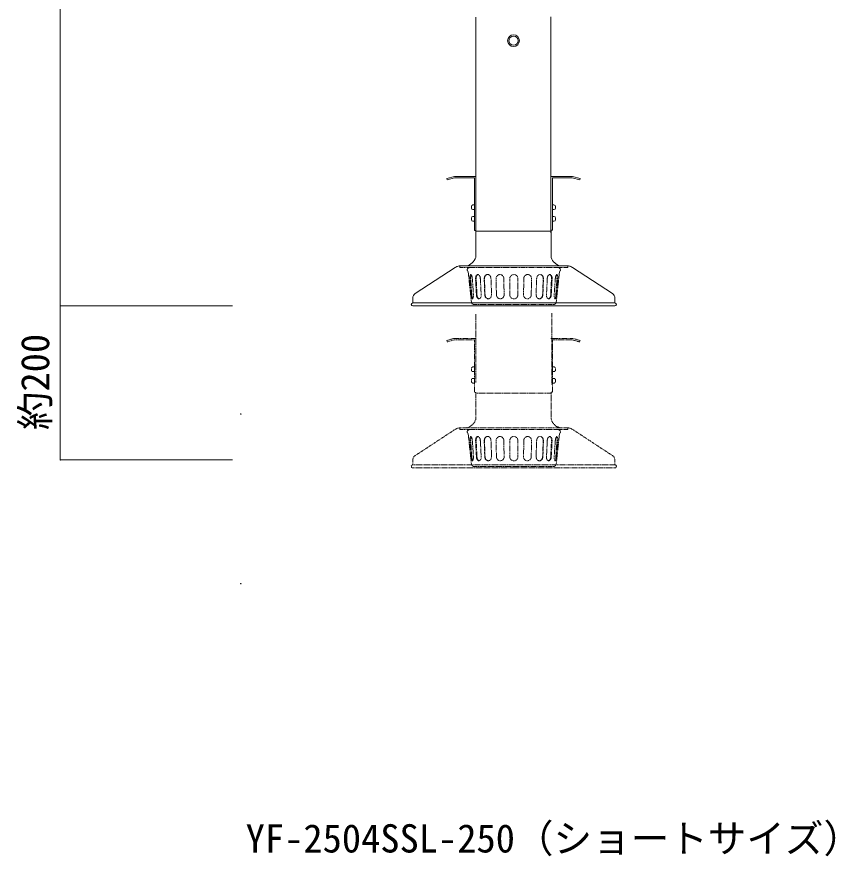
# Model space of a CAD drawing. Units: millimetres, scale not verified. Extents: x -4251 to 3993, y -2971 to 3545.
# Drawn here: x 808 to 3993, y -2971 to 294 of the extents above; entities that cross this region are included whole.
import ezdxf
from ezdxf.enums import TextEntityAlignment as Align

# ---------------------------------------------------------------- set-up
doc = ezdxf.new("R2010")
doc.units = ezdxf.units.MM
doc.header["$LTSCALE"] = 3
doc.header["$PDMODE"] = 32
doc.header["$PDSIZE"] = 1.5
doc.linetypes.add('DASHED1', pattern=[1.8, 1.2, -0.6])
doc.layers.add('1-1_NOTE', color=7, linetype='Continuous', lineweight=9)
doc.styles.add('ＭＳ ゴシック', font='')
doc.styles.get('ＭＳ ゴシック').set_extended_font_data('MS Gothic')

msp = doc.modelspace()

# ---------------------------------------------------------------- linework, layer by layer
at = {"layer": '1-1_NOTE'}
for p, q in [((977.833, 2149.064), (977.833, -831.156)), ((2594.997, 292.751), (2594.997, -539.249)), ((2886.803, 293.186), (2886.803, -546.814)), ((2512.097, -333.156), (2482.86, -340.99)), ((2511.307, -327.156), (2595.307, -327.156)), ((2512.097, -333.156), (2589.307, -333.156)), ((2589.307, -333.156), (2589.307, -537.156)), ((2970.307, -327.156), (2886.307, -327.156)), ((2969.518, -333.156), (2998.755, -340.99)), ((2970.307, -327.156), (3000.307, -335.194)), ((3000.307, -335.194), (2998.755, -340.99)), ((2577.307, -450.156), (2577.307, -444.156)), ((2583.307, -438.156), (2589.307, -438.156)), ((2583.307, -456.156), (2589.307, -456.156)), ((2589.307, -438.156), (2589.307, -456.156)), ((2898.307, -438.156), (2892.307, -438.156)), ((2892.307, -438.156), (2892.307, -456.156)), ((2898.307, -456.156), (2892.307, -456.156)), ((2904.307, -450.156), (2904.307, -444.156)), ((2577.307, -495.156), (2577.307, -489.156)), ((2583.307, -483.156), (2589.307, -483.156)), ((2589.307, -483.156), (2589.307, -501.156)), ((2898.307, -483.156), (2892.307, -483.156)), ((2892.307, -483.156), (2892.307, -501.156)), ((2904.307, -495.156), (2904.307, -489.156)), ((2583.307, -501.156), (2589.307, -501.156)), ((2898.307, -501.156), (2892.307, -501.156)), ((2595.307, -537.156), (2589.307, -537.156)), ((2593.837, -539.877), (2887.837, -539.877)), ((2593.837, -642.381), (2593.837, -539.877)), ((2887.262, -536.731), (2892.307, -536.731)), ((2887.262, -536.731), (2887.262, -539.86)), ((2887.837, -539.877), (2887.837, -642.569)), ((2358.341, -783.233), (2514.027, -681.156)), ((2514.027, -681.156), (2516.445, -679.89)), ((2516.445, -679.89), (2520.677, -677.902)), ((2520.677, -677.902), (2523.204, -676.974)), ((2523.204, -676.974), (2525.595, -676.321)), ((2525.595, -676.321), (2529.824, -675.523)), ((2529.824, -675.523), (2532.308, -675.156)), ((2952.307, -675.156), (2532.308, -675.156)), ((2954.925, -675.404), (2952.307, -675.156)), ((2959.361, -676.068), (2954.925, -675.404)), ((2961.845, -676.726), (2959.361, -676.068)), ((2964.272, -677.673), (2961.845, -676.726)), ((2968.299, -679.788), (2964.272, -677.673)), ((2970.588, -681.156), (2968.299, -679.788)), ((3126.274, -783.233), (2970.588, -681.156)), ((2349.308, -799.958), (2349.308, -819.156)), ((3135.308, -799.958), (3135.308, -819.156)), ((977.833, -831.156), (977.833, -1429.958)), ((3135.308, -819.156), (2349.308, -819.156)), ((2742.308, -831.156), (2349.308, -831.156)), ((2742.308, -831.156), (3135.308, -831.156))]:
    msp.add_line(p, q, dxfattribs=at)
at = {"layer": '1-1_NOTE', "linetype": 'DASHED1'}
for p, q in [((2532.308, -681.156), (2532.308, -675.156)), ((2568.307, -681.156), (2532.308, -681.156)), ((2562.835, -685.869), (2568.307, -681.156)), ((2568.307, -681.156), (2916.307, -681.156)), ((2916.307, -681.156), (2952.307, -681.156)), ((2921.78, -685.869), (2916.307, -681.156)), ((2952.307, -675.156), (2952.307, -681.156)), ((2561.758, -693.743), (2564.815, -698.33)), ((2564.773, -698.334), (2577.307, -816.156)), ((2919.851, -698.253), (2907.308, -816.156)), ((2922.857, -693.743), (2919.8, -698.33)), ((2575.566, -787.918), (2571.181, -725.07)), ((2578.716, -787.918), (2574.331, -725.07)), ((2585.224, -787.242), (2580.839, -724.395)), ((2596.774, -788.055), (2593.487, -725.14)), ((2598.979, -788.055), (2595.692, -725.14)), ((2615.257, -787.086), (2611.969, -724.172)), ((2629.25, -788.082), (2627.061, -725.12)), ((2630.195, -787.767), (2628.006, -724.805)), ((2655.659, -786.878), (2653.47, -723.916)), ((2674.549, -787.913), (2673.459, -724.922)), ((2703.39, -724.4), (2704.48, -787.391)), ((2726.558, -724.657), (2726.558, -787.657)), ((2758.058, -724.657), (2758.058, -787.657)), ((2781.226, -724.4), (2780.136, -787.391)), ((2810.066, -787.913), (2811.156, -724.922)), ((2828.956, -786.878), (2831.145, -723.916)), ((2854.42, -787.767), (2856.61, -724.805)), ((2855.365, -788.082), (2857.555, -725.12)), ((2869.359, -787.086), (2872.647, -724.172)), ((2885.636, -788.055), (2888.923, -725.14)), ((2887.841, -788.055), (2891.128, -725.14)), ((2899.391, -787.242), (2903.777, -724.395)), ((2905.899, -787.918), (2910.284, -725.07)), ((2909.049, -787.918), (2913.434, -725.07)), ((2898.308, -825.156), (2586.307, -825.156)), ((2594.955, -862.78), (2594.955, -1128.929)), ((2889.83, -859.301), (2889.83, -1136.758)), ((2512.097, -963.156), (2482.86, -970.99)), ((2511.307, -957.156), (2595.307, -957.156)), ((2512.097, -963.156), (2589.307, -963.156)), ((2589.307, -963.156), (2589.307, -1167.156)), ((2970.307, -957.156), (2886.307, -957.156)), ((2969.518, -963.156), (2998.755, -970.99)), ((2970.307, -957.156), (3000.307, -965.194)), ((3000.307, -965.194), (2998.755, -970.99)), ((2577.307, -1080.156), (2577.307, -1074.156)), ((2583.307, -1068.156), (2589.307, -1068.156)), ((2589.307, -1068.156), (2589.307, -1086.156)), ((2898.307, -1068.156), (2892.307, -1068.156)), ((2892.307, -1068.156), (2892.307, -1086.156)), ((2904.307, -1080.156), (2904.307, -1074.156)), ((2583.307, -1086.156), (2589.307, -1086.156)), ((2898.307, -1086.156), (2892.307, -1086.156)), ((2577.307, -1125.156), (2577.307, -1119.156)), ((2583.307, -1113.156), (2589.307, -1113.156)), ((2583.307, -1131.156), (2589.307, -1131.156)), ((2589.307, -1113.156), (2589.307, -1131.156)), ((2898.307, -1113.156), (2892.307, -1113.156)), ((2892.307, -1113.156), (2892.307, -1131.156)), ((2898.307, -1131.156), (2892.307, -1131.156)), ((2904.307, -1125.156), (2904.307, -1119.156)), ((2595.307, -1167.156), (2589.307, -1167.156)), ((2593.837, -1169.877), (2887.837, -1169.877)), ((2593.837, -1272.381), (2593.837, -1169.877)), ((2887.262, -1166.731), (2892.307, -1166.731)), ((2887.262, -1166.731), (2887.262, -1169.86)), ((2887.837, -1169.877), (2887.837, -1272.569)), ((2525.595, -1306.321), (2529.824, -1305.523)), ((2529.824, -1305.523), (2532.308, -1305.156)), ((2952.307, -1305.156), (2532.308, -1305.156)), ((2532.308, -1311.156), (2532.308, -1305.156)), ((2954.925, -1305.404), (2952.307, -1305.156)), ((2952.307, -1305.156), (2952.307, -1311.156)), ((2959.361, -1306.068), (2954.925, -1305.404)), ((2358.341, -1413.233), (2514.027, -1311.156)), ((2514.027, -1311.156), (2516.445, -1309.89)), ((2516.445, -1309.89), (2520.677, -1307.902)), ((2520.677, -1307.902), (2523.204, -1306.974)), ((2523.204, -1306.974), (2525.595, -1306.321)), ((2568.307, -1311.156), (2532.308, -1311.156)), ((2561.758, -1323.743), (2564.815, -1328.33)), ((2562.835, -1315.869), (2568.307, -1311.156)), ((2564.773, -1328.334), (2577.307, -1446.156)), ((2568.307, -1311.156), (2916.307, -1311.156)), ((2919.851, -1328.253), (2907.308, -1446.156)), ((2916.307, -1311.156), (2952.307, -1311.156)), ((2921.78, -1315.869), (2916.307, -1311.156)), ((2922.857, -1323.743), (2919.8, -1328.33)), ((2961.845, -1306.726), (2959.361, -1306.068)), ((2964.272, -1307.673), (2961.845, -1306.726)), ((2968.299, -1309.788), (2964.272, -1307.673)), ((2970.588, -1311.156), (2968.299, -1309.788)), ((3126.274, -1413.233), (2970.588, -1311.156)), ((2575.566, -1417.918), (2571.181, -1355.07)), ((2578.716, -1417.918), (2574.331, -1355.07)), ((2585.224, -1417.242), (2580.839, -1354.395)), ((2596.774, -1418.055), (2593.487, -1355.14)), ((2598.979, -1418.055), (2595.692, -1355.14)), ((2615.257, -1417.086), (2611.969, -1354.172)), ((2629.25, -1418.082), (2627.061, -1355.12)), ((2630.195, -1417.767), (2628.006, -1354.805)), ((2655.659, -1416.878), (2653.47, -1353.916)), ((2674.549, -1417.913), (2673.459, -1354.922)), ((2703.39, -1354.4), (2704.48, -1417.391)), ((2726.558, -1354.657), (2726.558, -1417.657)), ((2758.058, -1354.657), (2758.058, -1417.657)), ((2781.226, -1354.4), (2780.136, -1417.391)), ((2810.066, -1417.913), (2811.156, -1354.922)), ((2828.956, -1416.878), (2831.145, -1353.916)), ((2854.42, -1417.767), (2856.61, -1354.805)), ((2855.365, -1418.082), (2857.555, -1355.12)), ((2869.359, -1417.086), (2872.647, -1354.172)), ((2885.636, -1418.055), (2888.923, -1355.14)), ((2887.841, -1418.055), (2891.128, -1355.14)), ((2899.391, -1417.242), (2903.777, -1354.395)), ((2905.899, -1417.918), (2910.284, -1355.07)), ((2909.049, -1417.918), (2913.434, -1355.07)), ((2349.308, -1429.958), (2349.308, -1449.156)), ((3135.308, -1429.958), (3135.308, -1449.156)), ((3135.308, -1449.156), (2349.308, -1449.156)), ((2742.308, -1461.156), (2349.308, -1461.156)), ((2898.308, -1455.156), (2586.307, -1455.156)), ((2742.308, -1461.156), (3135.308, -1461.156))]:
    msp.add_line(p, q, dxfattribs=at)
at = {"layer": '1-1_NOTE', "color": 4}
for p, q in [((977.833, -831.156), (1648.211, -831.156)), ((977.833, -1429.958), (1648.211, -1429.958))]:
    msp.add_line(p, q, dxfattribs=at)
at = {"layer": '1-1_NOTE'}
for points in [[(2511.307, -327.156), (2481.307, -335.194), (2482.86, -340.99)], [(2969.518, -333.156), (2892.307, -333.156), (2892.307, -536.731)]]:
    msp.add_lwpolyline(points, dxfattribs=at)
at = {"layer": '1-1_NOTE', "linetype": 'DASHED1'}
for points in [[(2511.307, -957.156), (2481.307, -965.194), (2482.86, -970.99)], [(2969.518, -963.156), (2892.307, -963.156), (2892.307, -1166.731)]]:
    msp.add_lwpolyline(points, dxfattribs=at)
at = {"layer": '1-1_NOTE'}
for centre, radius in [((2741.209, 200.773), 23), ((2741.419, 200.735), 18)]:
    msp.add_circle(centre, radius, dxfattribs=at)
for centre, radius, start, end in [((2583.307, -444.156), 6, 90, 180), ((2583.307, -450.156), 6, 180, 270), ((2898.307, -444.156), 6, 0, 90), ((2898.307, -450.156), 6, 270, 0), ((2583.307, -489.156), 6, 90, 180), ((2898.307, -489.156), 6, 0, 90), ((2583.307, -495.156), 6, 180, 270), ((2898.307, -495.156), 6, 270, 0), ((2547.983, -628.187), 48, 281.89422, 342.79972), ((2933.631, -628.187), 48, 197.43546, 258.10578), ((2369.308, -799.958), 20, 123.25132, 180), ((3115.308, -799.958), 20, 0, 56.74872), ((2349.308, -825.156), 6, 90, 270), ((3135.308, -825.156), 6, 270, 90)]:
    msp.add_arc(centre, radius, start, end, dxfattribs=at)
at = {"layer": '1-1_NOTE', "linetype": 'DASHED1'}
for centre, radius, start, end in [((2566.75, -690.415), 6, 130.73247, 213.69007), ((2742.308, -724.657), 15.75, 0, 180), ((2917.865, -690.415), 6, 326.30993, 49.26753), ((2586.307, -816.156), 9, 180, 270), ((2742.308, -787.657), 15.75, 180, 0), ((2898.308, -816.156), 9, 270, 0), ((2583.307, -1074.156), 6, 90, 180), ((2898.307, -1074.156), 6, 0, 90), ((2583.307, -1080.156), 6, 180, 270), ((2898.307, -1080.156), 6, 270, 0), ((2583.307, -1119.156), 6, 90, 180), ((2583.307, -1125.156), 6, 180, 270), ((2898.307, -1119.156), 6, 0, 90), ((2898.307, -1125.156), 6, 270, 0), ((2547.983, -1258.187), 48, 281.89422, 342.79972), ((2933.631, -1258.187), 48, 197.43546, 258.10578), ((2566.75, -1320.415), 6, 130.73247, 213.69007), ((2917.865, -1320.415), 6, 326.30993, 49.26753), ((2742.308, -1354.657), 15.75, 0, 180), ((2369.308, -1429.958), 20, 123.25132, 180), ((2742.308, -1417.657), 15.75, 180, 0), ((3115.308, -1429.958), 20, 0, 56.74872), ((2349.308, -1455.156), 6, 90, 270), ((2586.307, -1446.156), 9, 180, 270), ((2898.308, -1446.156), 9, 270, 0), ((3135.308, -1455.156), 6, 270, 90)]:
    msp.add_arc(centre, radius, start, end, dxfattribs=at)
for centre, major_axis, ratio, start_param, end_param in [((2576.001, -724.733), (-1.099, 15.712), 0.3, 4.71238898, 7.85398163), ((2579.151, -724.733), (-1.099, 15.712), 0.3, 0.31807841, 1.57079633), ((2602.719, -724.657), (-0.824, 15.728), 0.6, 4.71238898, 7.85398163), ((2604.924, -724.657), (-0.824, 15.728), 0.6, 0.08539564, 1.57079633), ((2639.784, -724.676), (-0.55, 15.74), 0.8, 0.19277883, 1.57079633), ((2640.729, -724.361), (-0.55, 15.74), 0.8, 4.71238898, 7.85398163), ((2688.42, -724.661), (-0.275, 15.748), 0.95, 4.71238898, 7.85398163), ((2796.196, -724.661), (0.275, 15.748), 0.95, 4.71238898, 7.85398163), ((2843.887, -724.361), (0.55, 15.74), 0.8, 4.71238898, 7.85398163), ((2844.832, -724.676), (0.55, 15.74), 0.8, 4.71238898, 6.09040648), ((2881.897, -724.657), (0.824, 15.728), 0.6, 4.71238898, 7.85398163), ((2879.692, -724.657), (0.824, 15.728), 0.6, 4.71238898, 6.19778966), ((2908.614, -724.733), (1.099, 15.712), 0.3, 4.71238898, 7.85398163), ((2905.464, -724.733), (1.099, 15.712), 0.3, 4.71238898, 5.9651069), ((2580.396, -787.58), (1.099, -15.712), 0.3, 4.71238898, 7.85398163), ((2583.546, -787.58), (1.099, -15.712), 0.3, 4.71238898, 5.92315697), ((2606.016, -787.57), (0.824, -15.728), 0.6, 4.71238898, 7.85398163), ((2608.221, -787.57), (0.824, -15.728), 0.6, 4.71238898, 6.13492104), ((2641.982, -787.637), (0.55, -15.74), 0.8, 4.71238898, 6.55389338), ((2642.927, -787.322), (0.55, -15.74), 0.8, 4.71238898, 7.85398163), ((2689.519, -787.652), (0.275, -15.748), 0.95, 4.71238898, 7.85398163), ((2795.096, -787.652), (-0.275, -15.748), 0.95, 4.71238898, 7.85398163), ((2841.688, -787.322), (-0.55, -15.74), 0.8, 4.71238898, 7.85398163), ((2842.633, -787.637), (-0.55, -15.74), 0.8, 6.01247724, 7.85398163), ((2878.6, -787.57), (-0.824, -15.728), 0.6, 4.71238898, 7.85398163), ((2876.395, -787.57), (-0.824, -15.728), 0.6, 0.14826426, 1.57079633), ((2904.22, -787.58), (-1.099, -15.712), 0.3, 4.71238898, 7.85398163), ((2901.07, -787.58), (-1.099, -15.712), 0.3, 0.36002834, 1.57079633), ((2602.719, -1354.657), (-0.824, 15.728), 0.6, 4.71238898, 7.85398163), ((2640.729, -1354.361), (-0.55, 15.74), 0.8, 4.71238898, 7.85398163), ((2843.887, -1354.361), (0.55, 15.74), 0.8, 4.71238898, 7.85398163), ((2881.897, -1354.657), (0.824, 15.728), 0.6, 4.71238898, 7.85398163), ((2576.001, -1354.733), (-1.099, 15.712), 0.3, 4.71238898, 7.85398163), ((2579.151, -1354.733), (-1.099, 15.712), 0.3, 0.31807841, 1.57079633), ((2604.924, -1354.657), (-0.824, 15.728), 0.6, 0.08539564, 1.57079633), ((2639.784, -1354.676), (-0.55, 15.74), 0.8, 0.19277883, 1.57079633), ((2688.42, -1354.661), (-0.275, 15.748), 0.95, 4.71238898, 7.85398163), ((2796.196, -1354.661), (0.275, 15.748), 0.95, 4.71238898, 7.85398163), ((2844.832, -1354.676), (0.55, 15.74), 0.8, 4.71238898, 6.09040648), ((2879.692, -1354.657), (0.824, 15.728), 0.6, 4.71238898, 6.19778966), ((2908.614, -1354.733), (1.099, 15.712), 0.3, 4.71238898, 7.85398163), ((2905.464, -1354.733), (1.099, 15.712), 0.3, 4.71238898, 5.9651069), ((2580.396, -1417.58), (1.099, -15.712), 0.3, 4.71238898, 7.85398163), ((2583.546, -1417.58), (1.099, -15.712), 0.3, 4.71238898, 5.92315697), ((2606.016, -1417.57), (0.824, -15.728), 0.6, 4.71238898, 7.85398163), ((2608.221, -1417.57), (0.824, -15.728), 0.6, 4.71238898, 6.13492104), ((2641.982, -1417.637), (0.55, -15.74), 0.8, 4.71238898, 6.55389338), ((2642.927, -1417.322), (0.55, -15.74), 0.8, 4.71238898, 7.85398163), ((2689.519, -1417.652), (0.275, -15.748), 0.95, 4.71238898, 7.85398163), ((2795.096, -1417.652), (-0.275, -15.748), 0.95, 4.71238898, 7.85398163), ((2841.688, -1417.322), (-0.55, -15.74), 0.8, 4.71238898, 7.85398163), ((2842.633, -1417.637), (-0.55, -15.74), 0.8, 6.01247724, 7.85398163), ((2878.6, -1417.57), (-0.824, -15.728), 0.6, 4.71238898, 7.85398163), ((2876.395, -1417.57), (-0.824, -15.728), 0.6, 0.14826426, 1.57079633), ((2904.22, -1417.58), (-1.099, -15.712), 0.3, 4.71238898, 7.85398163), ((2901.07, -1417.58), (-1.099, -15.712), 0.3, 0.36002834, 1.57079633)]:
    msp.add_ellipse(centre, major_axis=major_axis, ratio=ratio, start_param=start_param, end_param=end_param, dxfattribs=at)
at = {"layer": '1-1_NOTE', "color": 1}
for p in [(977.833, -831.156), (1680.101, -1251.156), (977.833, -1429.958), (1680.101, -1911.156)]:
    msp.add_point(p, dxfattribs=at)

# ---------------------------------------------------------------- texts
at = {"layer": '1-1_NOTE', "color": 3, "style": 'ＭＳ ゴシック'}
msp.add_text('約200', height=110, rotation=90, dxfattribs=at).set_placement((967.676, -1314.067), align=Align.BOTTOM_LEFT)
msp.add_text('YF-2504SSL-250（ショートサイズ）', height=110, dxfattribs=at).set_placement((1698.998, -2990.012), align=Align.BOTTOM_LEFT)

doc.saveas('drawing.dxf')
